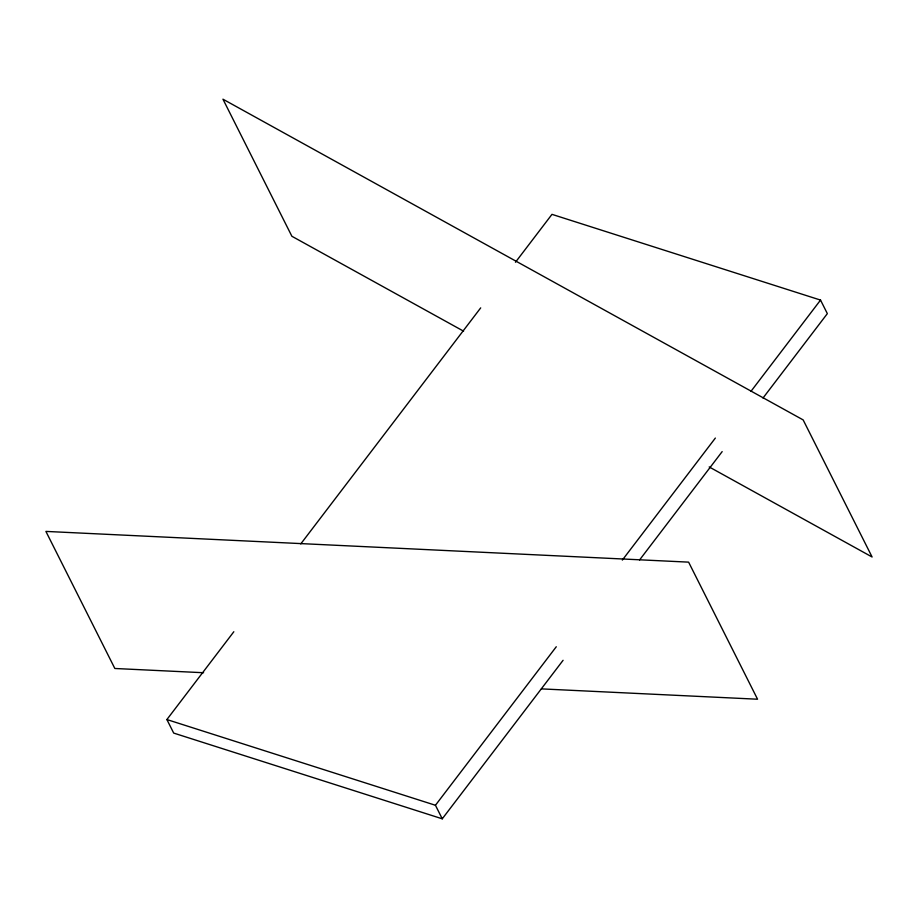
<?xml version="1.0" encoding="UTF-8"?>
<svg xmlns="http://www.w3.org/2000/svg" width="918" height="918" viewBox="0 0 918 918"><rect width="100%" height="100%" fill="white"/><g stroke="black" fill="none" stroke-linecap="round" stroke-linejoin="round"><path stroke-width="1.38" d="M563.09 660.294L442.258 818.81L173.697 733.08L166.892 719.551L233.826 631.733M300.76 543.926L480.699 307.874M515.468 262.25L551.982 214.353L820.531 300.083L827.347 313.623L763.019 398.01M442.258 818.81L435.442 805.27L556.274 646.754M622.335 560.095L715.351 438.07M750.993 391.309L820.531 300.083M639.582 559.946L722.168 451.61M203.589 672.733L114.842 668.488L45.9 531.407L688.615 562.137L757.557 699.218L541.413 688.879M166.892 719.551L435.442 805.27M463.579 331.168L291.89 236.27L222.948 99.19L803.158 419.916L872.1 556.996L709.189 466.941"/></g></svg>
